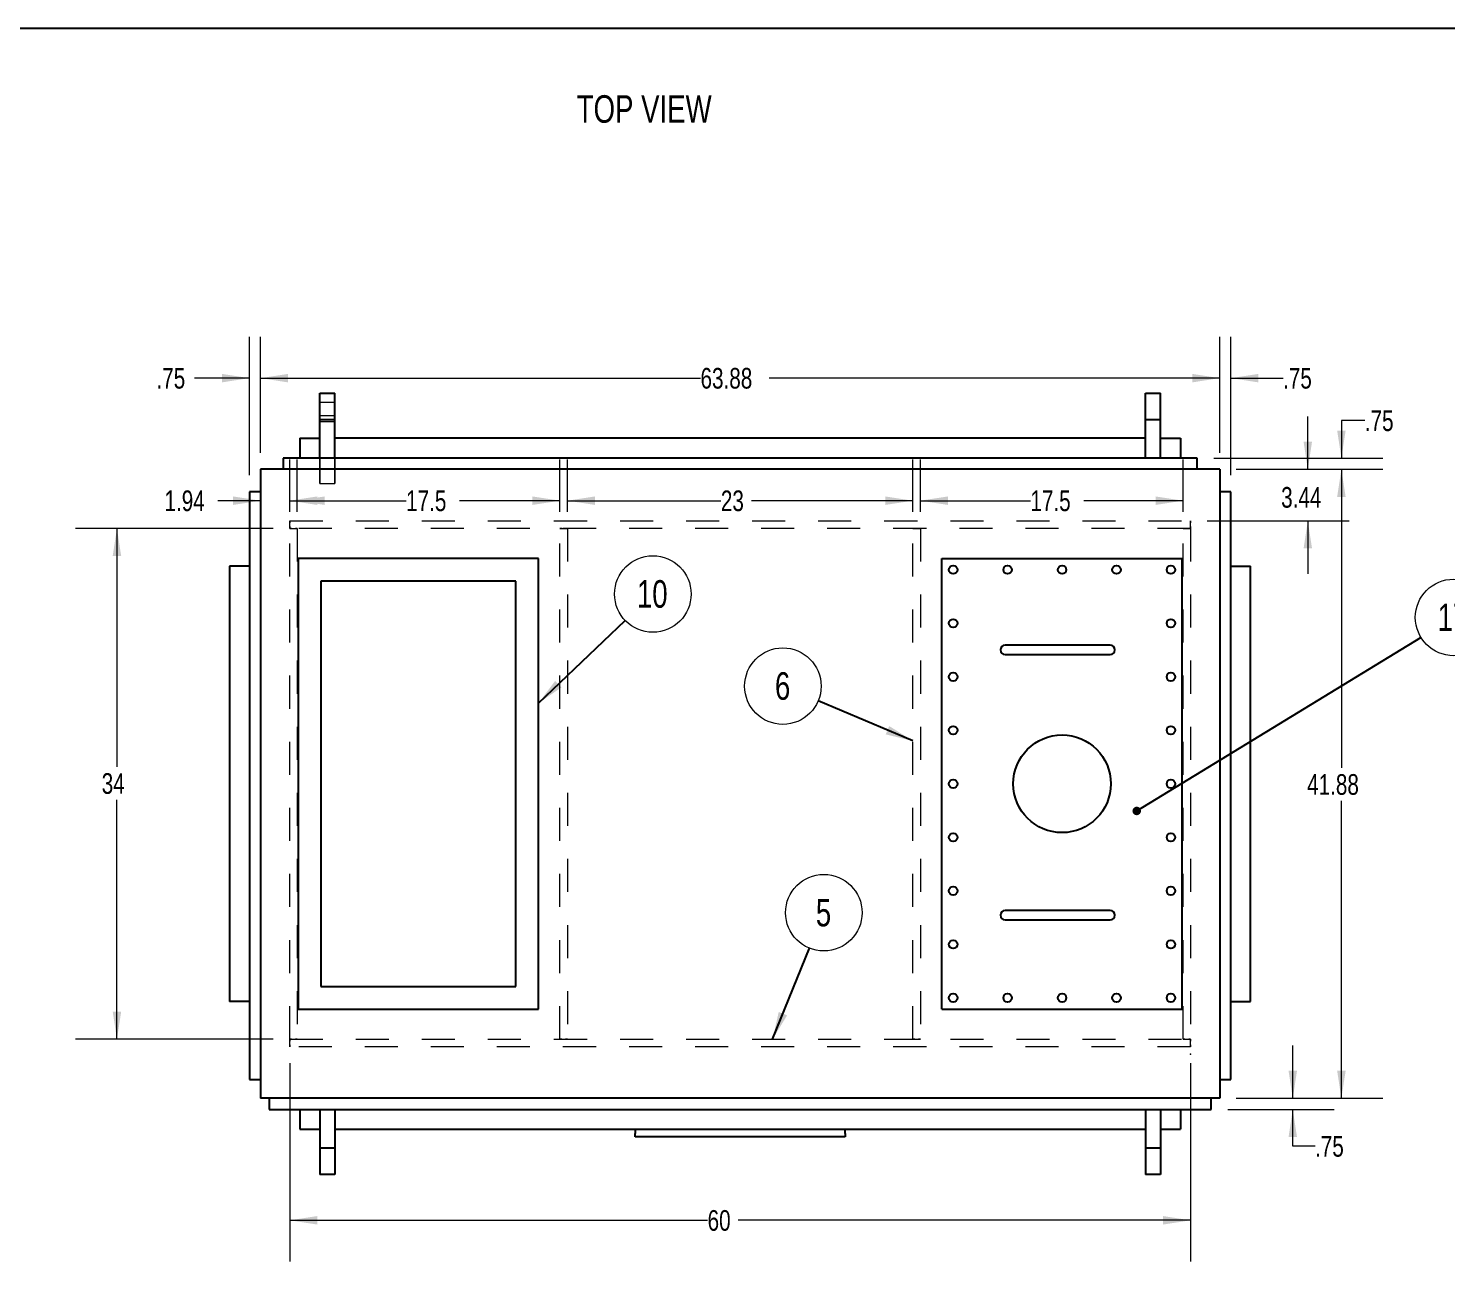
# Model space of a CAD drawing. Header units: inches. Extents: x 0.1 to 16.9, y 0.1 to 10.9.
# Drawn here: x 4.4 to 8.693, y 7.162 to 10.894 of the extents above; entities that cross this region are included whole.
import ezdxf

# ---------------------------------------------------------------- set-up
doc = ezdxf.new("R2010")
doc.units = ezdxf.units.IN
doc.header["$MEASUREMENT"] = 0
doc.header["$PDSIZE"] = -1
doc.linetypes.add('HIDDEN', pattern=[0.075, 0.05, -0.025])
doc.styles.add('SLDTEXTSTYLE0', font='TXT', dxfattribs={"width": 0.75})
doc.dimstyles.new('SLDDIMSTYLE0', dxfattribs={"dimtxt": 0.18, "dimasz": 0.025641, "dimexe": 0, "dimexo": 0.0625, "dimgap": 0, "dimtad": 0, "dimtih": 1, "dimtoh": 1, "dimdec": 0, "dimrnd": 1e-09, "dimzin": 0, "dimdsep": 46, "dimtxsty": 'Standard', "dimblk1": 'DOT', "dimblk2": 'DOT', "dimsah": 1, "dimcen": 0.09, "dimadec": 0, "dimazin": 0, "dimtfac": 0.025641, "dimtdec": 0, "dimtofl": 0, "dimtmove": 0, "dimatfit": 3, "dimldrblk": 'DOT', "dimfxl": 0, "dimfrac": 2, "dimtolj": 1, "dimtzin": 0, "dimarcsym": 0})
doc.dimstyles.new('SLDDIMSTYLE1', dxfattribs={"dimtxt": 0.18, "dimasz": 0.083333, "dimexe": 0, "dimexo": 0.0625, "dimgap": 0, "dimtad": 0, "dimtih": 1, "dimtoh": 1, "dimdec": 0, "dimrnd": 1e-09, "dimzin": 0, "dimdsep": 46, "dimtxsty": 'Standard', "dimsah": 1, "dimcen": 0.09, "dimadec": 0, "dimazin": 0, "dimtfac": 0.083333, "dimtdec": 0, "dimtofl": 0, "dimtmove": 0, "dimatfit": 3, "dimfxl": 0, "dimfrac": 2, "dimtolj": 1, "dimtzin": 0, "dimarcsym": 0})
doc.dimstyles.new('SLDDIMSTYLE2', dxfattribs={"dimtxt": 0.0625, "dimasz": 0.083333, "dimexe": 0, "dimexo": 0.0625, "dimgap": 0.015625, "dimtad": 0, "dimtih": 1, "dimtoh": 1, "dimlfac": 22, "dimrnd": 1e-09, "dimzin": 12, "dimdsep": 46, "dimtxsty": 'SLDTEXTSTYLE0', "dimsah": 1, "dimcen": 0.09, "dimadec": 0, "dimazin": 3, "dimtfac": 1, "dimtmove": 0, "dimatfit": 0, "dimfxl": 0, "dimfrac": 2, "dimtolj": 1, "dimtzin": 12, "dimarcsym": 0})
doc.dimstyles.new('SLDDIMSTYLE3', dxfattribs={"dimtxt": 0.0625, "dimasz": 0.083333, "dimexe": 0, "dimexo": 0.0625, "dimgap": 0.015625, "dimtad": 0, "dimtih": 1, "dimtoh": 1, "dimlfac": 22, "dimrnd": 1e-09, "dimzin": 12, "dimdsep": 46, "dimtxsty": 'SLDTEXTSTYLE0', "dimsah": 1, "dimcen": 0.09, "dimadec": 0, "dimazin": 3, "dimtfac": 1, "dimtofl": 0, "dimtmove": 0, "dimatfit": 3, "dimfxl": 0, "dimfrac": 2, "dimtolj": 1, "dimtzin": 12, "dimarcsym": 0})

# ---------------------------------------------------------------- blocks, each defined once
blk = doc.blocks.new('_D_89')
at = {"color": 7, "linetype": 'Continuous', "lineweight": 0}
for p, q in [((5.0689, 9.5412), (5.0689, 9.9603)), ((5.103, 9.6094), (5.103, 9.9603)), ((5.0689, 9.8353), (4.903, 9.8353)), ((5.103, 9.8353), (5.2633, 9.8353))]:
    blk.add_line(p, q, dxfattribs=at)
at = {"color": 7, "linetype": 'Continuous', "lineweight": 18}
for points in [[(5.0689, 9.8353), (4.9856, 9.8481), (4.9856, 9.8224)], [(5.103, 9.8353), (5.1863, 9.8224), (5.1863, 9.8481)]]:
    blk.add_solid(points, dxfattribs=at)
at = {"color": 7, "linetype": 'Continuous', "lineweight": 18, "insert": (4.7876, 9.8662), "char_height": 0.0625, "attachment_point": 1, "style": 'SLDTEXTSTYLE0'}
blk.add_mtext('.75', dxfattribs=at)
blk = doc.blocks.new('_D_90')
at = {"color": 7, "linetype": 'Continuous', "lineweight": 0}
for p, q in [((5.103, 9.6094), (5.103, 9.9603)), ((8.0064, 9.6094), (8.0064, 9.9603)), ((5.103, 9.8353), (6.4346, 9.8353)), ((8.0064, 9.8353), (6.6423, 9.8353))]:
    blk.add_line(p, q, dxfattribs=at)
at = {"color": 7, "linetype": 'Continuous', "lineweight": 18}
for points in [[(5.103, 9.8353), (5.1863, 9.8224), (5.1863, 9.8481)], [(8.0064, 9.8353), (7.9231, 9.8481), (7.9231, 9.8224)]]:
    blk.add_solid(points, dxfattribs=at)
at = {"color": 7, "linetype": 'Continuous', "lineweight": 18, "insert": (6.4346, 9.8662), "char_height": 0.0625, "attachment_point": 1, "style": 'SLDTEXTSTYLE0'}
blk.add_mtext('63.88', dxfattribs=at)
blk = doc.blocks.new('_D_91')
at = {"color": 7, "linetype": 'Continuous', "lineweight": 0}
for p, q in [((8.0064, 9.6094), (8.0064, 9.9603)), ((8.0405, 9.5412), (8.0405, 9.9603)), ((8.0064, 9.8353), (7.8462, 9.8353)), ((8.0405, 9.8353), (8.1982, 9.8353))]:
    blk.add_line(p, q, dxfattribs=at)
at = {"color": 7, "linetype": 'Continuous', "lineweight": 18}
for points in [[(8.0064, 9.8353), (7.9231, 9.8481), (7.9231, 9.8224)], [(8.0405, 9.8353), (8.1238, 9.8224), (8.1238, 9.8481)]]:
    blk.add_solid(points, dxfattribs=at)
at = {"color": 7, "linetype": 'Continuous', "lineweight": 18, "insert": (8.1982, 9.8662), "char_height": 0.0625, "attachment_point": 1, "style": 'SLDTEXTSTYLE0'}
blk.add_mtext('.75', dxfattribs=at)
blk = doc.blocks.new('_D_92')
at = {"color": 7, "linetype": 'Continuous', "lineweight": 0}
for p, q in [((8.4457, 9.7068), (8.3748, 9.7068)), ((8.3748, 9.7068), (8.3748, 9.5935)), ((7.9882, 9.5935), (8.4998, 9.5935)), ((8.0564, 9.5594), (8.4998, 9.5594)), ((8.3748, 9.5594), (8.3748, 9.3992))]:
    blk.add_line(p, q, dxfattribs=at)
at = {"color": 7, "linetype": 'Continuous', "lineweight": 18}
for points in [[(8.3748, 9.5935), (8.3877, 9.6768), (8.362, 9.6768)], [(8.3748, 9.5594), (8.362, 9.4761), (8.3877, 9.4761)]]:
    blk.add_solid(points, dxfattribs=at)
at = {"color": 7, "linetype": 'Continuous', "lineweight": 18, "insert": (8.4457, 9.7377), "char_height": 0.0625, "attachment_point": 1, "style": 'SLDTEXTSTYLE0'}
blk.add_mtext('.75', dxfattribs=at)
blk = doc.blocks.new('_D_93')
at = {"color": 7, "linetype": 'Continuous', "lineweight": 0}
for p, q in [((8.0564, 9.5594), (8.4998, 9.5594)), ((8.3748, 9.5594), (8.3748, 8.6558)), ((8.3748, 7.656), (8.3748, 8.5565)), ((8.0564, 7.656), (8.4998, 7.656))]:
    blk.add_line(p, q, dxfattribs=at)
at = {"color": 7, "linetype": 'Continuous', "lineweight": 18}
for points in [[(8.3748, 9.5594), (8.362, 9.4761), (8.3877, 9.4761)], [(8.3748, 7.656), (8.3877, 7.7393), (8.362, 7.7393)]]:
    blk.add_solid(points, dxfattribs=at)
at = {"color": 7, "linetype": 'Continuous', "lineweight": 18, "insert": (8.271, 8.637), "char_height": 0.0625, "attachment_point": 1, "style": 'SLDTEXTSTYLE0'}
blk.add_mtext('41.88', dxfattribs=at)
blk = doc.blocks.new('_D_94')
at = {"color": 7, "linetype": 'Continuous', "lineweight": 0}
for p, q in [((8.2277, 7.656), (8.2277, 7.8163)), ((8.0564, 7.656), (8.3527, 7.656)), ((8.0309, 7.6219), (8.3527, 7.6219)), ((8.2277, 7.5108), (8.2277, 7.6219)), ((8.295, 7.5108), (8.2277, 7.5108))]:
    blk.add_line(p, q, dxfattribs=at)
at = {"color": 7, "linetype": 'Continuous', "lineweight": 18}
for points in [[(8.2277, 7.656), (8.2405, 7.7393), (8.2149, 7.7393)], [(8.2277, 7.6219), (8.2149, 7.5386), (8.2405, 7.5386)]]:
    blk.add_solid(points, dxfattribs=at)
at = {"color": 7, "linetype": 'Continuous', "lineweight": 18, "insert": (8.295, 7.5418), "char_height": 0.0625, "attachment_point": 1, "style": 'SLDTEXTSTYLE0'}
blk.add_mtext('.75', dxfattribs=at)
blk = doc.blocks.new('_D_95')
at = {"color": 7, "linetype": 'Continuous', "lineweight": 0}
for p, q in [((5.2138, 9.4304), (5.2138, 9.5895)), ((6.0093, 9.4304), (6.0093, 9.5895)), ((5.2138, 9.4645), (5.5433, 9.4645)), ((6.0093, 9.4645), (5.7048, 9.4645))]:
    blk.add_line(p, q, dxfattribs=at)
at = {"color": 7, "linetype": 'Continuous', "lineweight": 18}
for points in [[(5.2138, 9.4645), (5.2971, 9.4516), (5.2971, 9.4773)], [(6.0093, 9.4645), (5.9259, 9.4773), (5.9259, 9.4516)]]:
    blk.add_solid(points, dxfattribs=at)
at = {"color": 7, "linetype": 'Continuous', "lineweight": 18, "insert": (5.5433, 9.4954), "char_height": 0.0625, "attachment_point": 1, "style": 'SLDTEXTSTYLE0'}
blk.add_mtext('17.5', dxfattribs=at)
blk = doc.blocks.new('_D_96')
at = {"color": 7, "linetype": 'Continuous', "lineweight": 0}
for p, q in [((7.1002, 9.4304), (7.1002, 9.5895)), ((7.8956, 9.4304), (7.8956, 9.5895)), ((7.1002, 9.4645), (7.4333, 9.4645)), ((7.8956, 9.4645), (7.5949, 9.4645))]:
    blk.add_line(p, q, dxfattribs=at)
at = {"color": 7, "linetype": 'Continuous', "lineweight": 18}
for points in [[(7.1002, 9.4645), (7.1835, 9.4516), (7.1835, 9.4773)], [(7.8956, 9.4645), (7.8123, 9.4773), (7.8123, 9.4516)]]:
    blk.add_solid(points, dxfattribs=at)
at = {"color": 7, "linetype": 'Continuous', "lineweight": 18, "insert": (7.4333, 9.4954), "char_height": 0.0625, "attachment_point": 1, "style": 'SLDTEXTSTYLE0'}
blk.add_mtext('17.5', dxfattribs=at)
blk = doc.blocks.new('_D_97')
at = {"color": 7, "linetype": 'Continuous', "lineweight": 0}
for p, q in [((5.1411, 9.3804), (4.543, 9.3804)), ((4.668, 9.3804), (4.668, 8.6586)), ((4.668, 7.835), (4.668, 8.5593)), ((5.1411, 7.835), (4.543, 7.835))]:
    blk.add_line(p, q, dxfattribs=at)
at = {"color": 7, "linetype": 'Continuous', "lineweight": 18}
for points in [[(4.668, 9.3804), (4.6552, 9.2971), (4.6809, 9.2971)], [(4.668, 7.835), (4.6809, 7.9183), (4.6552, 7.9183)]]:
    blk.add_solid(points, dxfattribs=at)
at = {"color": 7, "linetype": 'Continuous', "lineweight": 18, "insert": (4.6219, 8.6399), "char_height": 0.0625, "attachment_point": 1, "style": 'SLDTEXTSTYLE0'}
blk.add_mtext('34', dxfattribs=at)
blk = doc.blocks.new('_D_98')
at = {"color": 7, "linetype": 'Continuous', "lineweight": 0}
for p, q in [((5.1911, 9.4304), (5.1911, 9.5895)), ((5.103, 9.4645), (4.9735, 9.4645)), ((5.1911, 9.4645), (5.3513, 9.4645))]:
    blk.add_line(p, q, dxfattribs=at)
at = {"color": 7, "linetype": 'Continuous', "lineweight": 18}
for points in [[(5.103, 9.4645), (5.0197, 9.4773), (5.0197, 9.4516)], [(5.1911, 9.4645), (5.2744, 9.4516), (5.2744, 9.4773)]]:
    blk.add_solid(points, dxfattribs=at)
at = {"color": 7, "linetype": 'Continuous', "lineweight": 18, "insert": (4.8119, 9.4954), "char_height": 0.0625, "attachment_point": 1, "style": 'SLDTEXTSTYLE0'}
blk.add_mtext('1.94', dxfattribs=at)
blk = doc.blocks.new('_D_99')
at = {"color": 7, "linetype": 'Continuous', "lineweight": 0}
for p, q in [((8.2732, 9.5594), (8.2732, 9.7197)), ((8.0564, 9.5594), (8.3982, 9.5594)), ((7.9684, 9.4032), (8.3982, 9.4032)), ((8.2732, 9.4032), (8.2732, 9.2429))]:
    blk.add_line(p, q, dxfattribs=at)
at = {"color": 7, "linetype": 'Continuous', "lineweight": 18}
for points in [[(8.2732, 9.5594), (8.286, 9.6428), (8.2604, 9.6428)], [(8.2732, 9.4032), (8.2604, 9.3198), (8.286, 9.3198)]]:
    blk.add_solid(points, dxfattribs=at)
at = {"color": 7, "linetype": 'Continuous', "lineweight": 18, "insert": (8.1924, 9.5058), "char_height": 0.0625, "attachment_point": 1, "style": 'SLDTEXTSTYLE0'}
blk.add_mtext('3.44', dxfattribs=at)
blk = doc.blocks.new('_D_100')
at = {"color": 7, "linetype": 'Continuous', "lineweight": 0}
for p, q in [((5.1911, 7.7623), (5.1911, 7.1618)), ((7.9184, 7.7623), (7.9184, 7.1618)), ((5.1911, 7.2868), (6.4561, 7.2868)), ((7.9184, 7.2868), (6.5485, 7.2868))]:
    blk.add_line(p, q, dxfattribs=at)
at = {"color": 7, "linetype": 'Continuous', "lineweight": 18}
for points in [[(5.1911, 7.2868), (5.2744, 7.274), (5.2744, 7.2997)], [(7.9184, 7.2868), (7.835, 7.2997), (7.835, 7.274)]]:
    blk.add_solid(points, dxfattribs=at)
at = {"color": 7, "linetype": 'Continuous', "lineweight": 18, "insert": (6.4561, 7.3177), "char_height": 0.0625, "attachment_point": 1, "style": 'SLDTEXTSTYLE0'}
blk.add_mtext('60', dxfattribs=at)
blk = doc.blocks.new('_D_101')
at = {"color": 7, "linetype": 'Continuous', "lineweight": 0}
for p, q in [((6.032, 9.4304), (6.032, 9.5895)), ((7.0774, 9.4304), (7.0774, 9.5895)), ((6.032, 9.4645), (6.4963, 9.4645)), ((7.0774, 9.4645), (6.5886, 9.4645))]:
    blk.add_line(p, q, dxfattribs=at)
at = {"color": 7, "linetype": 'Continuous', "lineweight": 18}
for points in [[(6.032, 9.4645), (6.1153, 9.4516), (6.1153, 9.4773)], [(7.0774, 9.4645), (6.9941, 9.4773), (6.9941, 9.4516)]]:
    blk.add_solid(points, dxfattribs=at)
at = {"color": 7, "linetype": 'Continuous', "lineweight": 18, "insert": (6.4963, 9.4954), "char_height": 0.0625, "attachment_point": 1, "style": 'SLDTEXTSTYLE0'}
blk.add_mtext('23', dxfattribs=at)
blk = doc.blocks.new('SW_NOTE_0_18')
at = {"color": 0, "linetype": 'Continuous', "lineweight": 0}
blk.add_circle((0.0435, 0.1073), 0.1158, dxfattribs=at)
at = {"color": 0, "linetype": 'Continuous', "lineweight": 0, "insert": (0.0426, 0.1492), "char_height": 0.0833, "attachment_point": 2, "style": 'SLDTEXTSTYLE0'}
blk.add_mtext('5', dxfattribs=at)
blk = doc.blocks.new('SW_NOTE_0_19')
at = {"color": 0, "linetype": 'Continuous', "lineweight": 0}
blk.add_circle((-0.1067, 0.045), 0.1158, dxfattribs=at)
at = {"color": 0, "linetype": 'Continuous', "lineweight": 0, "insert": (-0.1075, 0.0869), "char_height": 0.0833, "attachment_point": 2, "style": 'SLDTEXTSTYLE0'}
blk.add_mtext('6', dxfattribs=at)
blk = doc.blocks.new('SW_NOTE_0_20')
at = {"color": 0, "linetype": 'Continuous', "lineweight": 0}
blk.add_circle((0.0838, 0.0799), 0.1158, dxfattribs=at)
at = {"color": 0, "linetype": 'Continuous', "lineweight": 0, "insert": (0.0821, 0.1218), "char_height": 0.08333, "attachment_point": 2, "style": 'SLDTEXTSTYLE0'}
blk.add_mtext('10', dxfattribs=at)
blk = doc.blocks.new('SW_NOTE_0_21')
at = {"color": 0, "linetype": 'Continuous', "lineweight": 0}
blk.add_circle((0.0988, 0.0603), 0.1158, dxfattribs=at)
at = {"color": 0, "linetype": 'Continuous', "lineweight": 0, "insert": (0.0972, 0.1022), "char_height": 0.08333, "attachment_point": 2, "style": 'SLDTEXTSTYLE0'}
blk.add_mtext('17', dxfattribs=at)
blk = doc.blocks.new('_Dot')
at = {"color": 0, "linetype": 'ByBlock', "lineweight": -2}
blk.add_line((-0.5, 0), (-1, 0), dxfattribs=at)
at = {"color": 0, "linetype": 'ByBlock', "const_width": 0.5}
blk.add_lwpolyline([(-0.25, 0, 1), (0.25, 0, 1)], format="xyb", close=True, dxfattribs=at)

msp = doc.modelspace()

# ---------------------------------------------------------------- linework, layer by layer
at = {"color": 7, "linetype": 'Continuous', "lineweight": 25}
for p, q in [((16.8937008, 10.8937008), (0.1062992, 10.8937008)), ((5.2819937, 9.7895374), (5.3274483, 9.7895374)), ((5.2819937, 9.7724919), (5.2819937, 9.7895374)), ((5.3274483, 9.7724919), (5.3274483, 9.7895374)), ((7.7819937, 9.7895374), (7.8274483, 9.7895374)), ((7.7819937, 9.7724919), (7.7819937, 9.7895374)), ((7.8274483, 9.7724919), (7.8274483, 9.7895374)), ((5.2819937, 9.7213556), (5.2819937, 9.7724919)), ((5.3274483, 9.7213556), (5.3274483, 9.7724919)), ((7.7819937, 9.7213556), (7.7819937, 9.7724919)), ((7.8274483, 9.7213556), (7.8274483, 9.7724919)), ((5.2819937, 9.7099919), (5.2819937, 9.7213556)), ((5.2819937, 9.7099919), (5.3274483, 9.7099919)), ((5.2819937, 9.5935147), (5.2819937, 9.7099919)), ((5.3274483, 9.7099919), (5.3274483, 9.7213556)), ((5.3274483, 9.5935147), (5.3274483, 9.7099919)), ((7.7819937, 9.7099919), (7.7819937, 9.7213556)), ((7.7819937, 9.7099919), (7.8274483, 9.7099919)), ((7.7819937, 9.5935147), (7.7819937, 9.7099919)), ((7.8274483, 9.7099919), (7.8274483, 9.7213556)), ((7.8274483, 9.5935147), (7.8274483, 9.7099919)), ((5.221471, 9.6531738), (5.221471, 9.5935147)), ((5.221471, 9.6531738), (5.2819937, 9.6531738)), ((7.7819937, 9.6531738), (5.3274483, 9.6531738)), ((7.8274483, 9.6531738), (7.887971, 9.6531738)), ((7.887971, 9.6531738), (7.887971, 9.5935147)), ((7.9382437, 9.5935147), (5.1711983, 9.5935147)), ((5.1711983, 9.5935147), (5.1711983, 9.5594238)), ((7.9382437, 9.5594238), (7.9382437, 9.5935147)), ((8.0064255, 9.5594238), (5.1030164, 9.5594238)), ((5.1030164, 9.5594238), (5.1030164, 7.6560147)), ((8.0064255, 9.5594238), (8.0064255, 7.6560147)), ((5.0689255, 9.4912419), (5.0689255, 7.7128328)), ((5.1030164, 9.4912419), (5.0689255, 9.4912419)), ((8.0405164, 9.4912419), (8.0064255, 9.4912419)), ((8.0405164, 7.7128328), (8.0405164, 9.4912419)), ((5.2166528, 9.2895374), (5.2166528, 7.925901)), ((5.9439255, 9.2895374), (5.2166528, 9.2895374)), ((5.9439255, 7.925901), (5.9439255, 9.2895374)), ((7.1655164, 7.925901), (7.1655164, 9.2895374)), ((7.1655164, 9.2895374), (7.8927892, 9.2895374)), ((7.8927892, 7.925901), (7.8927892, 9.2895374)), ((5.0092664, 9.2668101), (5.0092664, 7.9486283)), ((5.0149483, 9.2668101), (5.0092664, 9.2668101)), ((5.0689255, 9.2668101), (5.0149483, 9.2668101)), ((8.0405164, 9.2668101), (8.0944937, 9.2668101)), ((8.0944937, 9.2668101), (8.1001755, 9.2668101)), ((8.1001755, 7.9486283), (8.1001755, 9.2668101)), ((5.8757437, 9.2213556), (5.2848346, 9.2213556)), ((5.2848346, 9.2213556), (5.2848346, 7.9940828)), ((5.8757437, 7.9940828), (5.8757437, 9.2213556)), ((7.3851124, 9.0272457), (7.3567033, 9.0272457)), ((7.646476, 9.0272457), (7.3851124, 9.0272457)), ((7.6748851, 9.0272457), (7.646476, 9.0272457)), ((7.3567033, 8.9988366), (7.3851124, 8.9988366)), ((7.3851124, 8.9988366), (7.646476, 8.9988366)), ((7.646476, 8.9988366), (7.6748851, 8.9988366)), ((7.3851124, 8.2242647), (7.3567033, 8.2242647)), ((7.646476, 8.2242647), (7.3851124, 8.2242647)), ((7.6748851, 8.2242647), (7.646476, 8.2242647)), ((7.3567033, 8.1958557), (7.3851124, 8.1958557)), ((7.3851124, 8.1958557), (7.646476, 8.1958557)), ((7.646476, 8.1958557), (7.6748851, 8.1958557)), ((5.2848346, 7.9940828), (5.8757437, 7.9940828)), ((5.0149483, 7.9486283), (5.0092664, 7.9486283)), ((5.0689255, 7.9486283), (5.0149483, 7.9486283)), ((8.0405164, 7.9486283), (8.0944937, 7.9486283)), ((8.0944937, 7.9486283), (8.1001755, 7.9486283)), ((5.2166528, 7.925901), (5.9439255, 7.925901)), ((7.1655164, 7.925901), (7.8927892, 7.925901)), ((5.0689255, 7.7128328), (5.1030164, 7.7128328)), ((8.0064255, 7.7128328), (8.0405164, 7.7128328)), ((8.0064255, 7.6560147), (5.1030164, 7.6560147)), ((5.1285846, 7.6560147), (5.1285846, 7.6219238)), ((7.9808573, 7.6219238), (7.9808573, 7.6560147)), ((5.1285846, 7.6219238), (7.9808573, 7.6219238)), ((5.221471, 7.6219238), (5.221471, 7.5622647)), ((5.2819937, 7.6219238), (5.2819937, 7.5054465)), ((5.3274483, 7.6219238), (5.3274483, 7.5054465)), ((7.7819937, 7.6219238), (7.7819937, 7.5054465)), ((7.8274483, 7.6219238), (7.8274483, 7.5054465)), ((7.887971, 7.6219238), (7.887971, 7.5622647)), ((5.221471, 7.5622647), (5.2819937, 7.5622647)), ((5.3274483, 7.5622647), (7.7819937, 7.5622647)), ((6.2365392, 7.5622647), (6.2365392, 7.5499738)), ((6.8729028, 7.5499738), (6.8729028, 7.5622647)), ((7.8274483, 7.5622647), (7.887971, 7.5622647)), ((6.2365392, 7.5395374), (6.2365392, 7.5499738)), ((6.8729028, 7.5395374), (6.2365392, 7.5395374)), ((6.8729028, 7.5499738), (6.8729028, 7.5395374)), ((5.3274483, 7.5054465), (5.2819937, 7.5054465)), ((5.2819937, 7.5054465), (5.2819937, 7.4940828)), ((5.2819937, 7.4940828), (5.2819937, 7.4429465)), ((5.3274483, 7.5054465), (5.3274483, 7.4940828)), ((5.3274483, 7.4940828), (5.3274483, 7.4429465)), ((7.8274483, 7.5054465), (7.7819937, 7.5054465)), ((7.7819937, 7.5054465), (7.7819937, 7.4940828)), ((7.7819937, 7.4940828), (7.7819937, 7.4429465)), ((7.8274483, 7.5054465), (7.8274483, 7.4940828)), ((7.8274483, 7.4940828), (7.8274483, 7.4429465)), ((5.2819937, 7.4429465), (5.2819937, 7.425901)), ((5.3274483, 7.4429465), (5.3274483, 7.425901)), ((7.7819937, 7.4429465), (7.7819937, 7.425901)), ((7.8274483, 7.4429465), (7.8274483, 7.425901)), ((5.3274483, 7.425901), (5.2819937, 7.425901)), ((7.8274483, 7.425901), (7.7819937, 7.425901))]:
    msp.add_line(p, q, dxfattribs=at)
at = {"color": 7, "linetype": 'HIDDEN', "lineweight": 18}
for p, q in [((5.3274483, 9.7895374), (5.2819937, 9.7895374)), ((5.2819937, 9.7895374), (5.2819937, 9.7724919)), ((5.3274483, 9.7724919), (5.3274483, 9.7895374)), ((5.2819937, 9.7226355), (5.2819937, 9.7724919)), ((5.2819937, 9.7043101), (5.2819937, 9.7611283)), ((5.3274483, 9.7611283), (5.2819937, 9.7611283)), ((5.3274483, 9.7226355), (5.3274483, 9.7724919)), ((5.3274483, 9.7043101), (5.3274483, 9.7611283)), ((5.2819937, 9.7226355), (5.2819937, 9.7066329)), ((5.3274483, 9.7213556), (5.2819937, 9.7213556)), ((5.2819937, 9.7099919), (5.2819937, 9.7213048)), ((5.2819937, 9.7190828), (5.2819937, 9.7122647)), ((5.2819937, 9.7122647), (5.2819937, 9.7099919)), ((5.2819937, 9.7066329), (5.2819937, 9.6745106)), ((5.2819937, 9.7043101), (5.3274483, 9.7043101)), ((5.3274483, 9.7066329), (5.3274483, 9.7226355)), ((5.3274483, 9.7099919), (5.3274483, 9.7213048)), ((5.3274483, 9.7190828), (5.3274483, 9.7122647)), ((5.3274483, 9.7122647), (5.3274483, 9.7099919)), ((5.3274483, 9.7066329), (5.3274483, 9.6745106)), ((5.2819937, 9.6745106), (5.2819937, 9.6318369)), ((5.3274483, 9.6745106), (5.3274483, 9.6318369)), ((5.2819937, 9.6318369), (5.2819937, 9.5663642)), ((5.3274483, 9.6318369), (5.3274483, 9.5663642)), ((5.2819937, 9.5168101), (5.2819937, 9.5935147)), ((5.3274483, 9.5168101), (5.3274483, 9.5935147)), ((5.2819937, 9.5663642), (5.2819937, 9.5503616)), ((5.2819937, 9.5503616), (5.2819937, 9.5168101)), ((5.3274483, 9.5663642), (5.3274483, 9.5503616)), ((5.3274483, 9.5503616), (5.3274483, 9.5168101)), ((5.2819937, 9.5168101), (5.3274483, 9.5168101)), ((5.1910846, 9.3974919), (5.1910846, 9.4031738)), ((5.1910846, 9.4031738), (7.9183573, 9.4031738)), ((5.1910846, 9.4031738), (5.1910846, 9.3974919)), ((7.9183573, 9.4031738), (7.9183573, 9.3974919)), ((7.9183573, 9.3974919), (7.9183573, 9.4031738)), ((5.1910846, 9.3861283), (5.1910846, 9.3974919)), ((5.1910846, 9.3804465), (5.1910846, 9.3861283)), ((5.1910846, 9.3861283), (5.1910846, 9.3804465)), ((5.1910846, 7.8349919), (5.1910846, 9.3804465)), ((5.1910846, 9.3804465), (5.1967664, 9.3804465)), ((5.1967664, 9.3804465), (5.1910846, 9.3804465)), ((7.9183573, 9.3804465), (5.1910846, 9.3804465)), ((5.1967664, 9.3804465), (5.2081301, 9.3804465)), ((5.2081301, 9.3804465), (5.2138119, 9.3804465)), ((5.2138119, 9.3804465), (5.2081301, 9.3804465)), ((5.2138119, 9.3804465), (5.2138119, 7.8349919)), ((6.0092664, 7.8349919), (6.0092664, 9.3804465)), ((6.0092664, 9.3804465), (6.0149483, 9.3804465)), ((6.0149483, 9.3804465), (6.0092664, 9.3804465)), ((6.0149483, 9.3804465), (6.0263119, 9.3804465)), ((6.0263119, 9.3804465), (6.0319937, 9.3804465)), ((6.0319937, 9.3804465), (6.0263119, 9.3804465)), ((6.0319937, 9.3804465), (6.0319937, 7.8349919)), ((7.0774483, 7.8349919), (7.0774483, 9.3804465)), ((7.0774483, 9.3804465), (7.0831301, 9.3804465)), ((7.0831301, 9.3804465), (7.0774483, 9.3804465)), ((7.0831301, 9.3804465), (7.0944937, 9.3804465)), ((7.0944937, 9.3804465), (7.1001755, 9.3804465)), ((7.1001755, 9.3804465), (7.0944937, 9.3804465)), ((7.1001755, 9.3804465), (7.1001755, 7.8349919)), ((7.8956301, 7.8349919), (7.8956301, 9.3804465)), ((7.8956301, 9.3804465), (7.9013119, 9.3804465)), ((7.9013119, 9.3804465), (7.8956301, 9.3804465)), ((7.9013119, 9.3804465), (7.9126755, 9.3804465)), ((7.9126755, 9.3804465), (7.9183573, 9.3804465)), ((7.9183573, 9.3804465), (7.9126755, 9.3804465)), ((7.9183573, 9.3861283), (7.9183573, 9.3974919)), ((7.9183573, 9.3861283), (7.9183573, 9.3804465)), ((7.9183573, 9.3804465), (7.9183573, 9.3861283)), ((7.9183573, 9.3804465), (7.9183573, 7.8349919)), ((7.1655164, 7.925901), (7.1655164, 9.2895374)), ((7.1655164, 9.2895374), (7.8927892, 9.2895374)), ((7.8927892, 7.925901), (7.8927892, 9.2895374)), ((7.1655164, 7.925901), (7.8927892, 7.925901)), ((5.1967664, 7.8349919), (5.1910846, 7.8349919)), ((5.1910846, 7.8349919), (5.1967664, 7.8349919)), ((5.1910846, 7.8293101), (5.1910846, 7.8349919)), ((5.1910846, 7.8349919), (7.9183573, 7.8349919)), ((5.1910846, 7.8349919), (5.1910846, 7.8293101)), ((5.1910846, 7.8179465), (5.1910846, 7.8293101)), ((5.1910846, 7.8122647), (5.1910846, 7.8179465)), ((5.1910846, 7.8179465), (5.1910846, 7.8122647)), ((5.1967664, 7.8349919), (5.2081301, 7.8349919)), ((5.2138119, 7.8349919), (5.2081301, 7.8349919)), ((5.2081301, 7.8349919), (5.2138119, 7.8349919)), ((6.0149483, 7.8349919), (6.0092664, 7.8349919)), ((6.0092664, 7.8349919), (6.0149483, 7.8349919)), ((6.0149483, 7.8349919), (6.0263119, 7.8349919)), ((6.0319937, 7.8349919), (6.0263119, 7.8349919)), ((6.0263119, 7.8349919), (6.0319937, 7.8349919)), ((7.0831301, 7.8349919), (7.0774483, 7.8349919)), ((7.0774483, 7.8349919), (7.0831301, 7.8349919)), ((7.0831301, 7.8349919), (7.0944937, 7.8349919)), ((7.1001755, 7.8349919), (7.0944937, 7.8349919)), ((7.0944937, 7.8349919), (7.1001755, 7.8349919)), ((7.9013119, 7.8349919), (7.8956301, 7.8349919)), ((7.8956301, 7.8349919), (7.9013119, 7.8349919)), ((7.9013119, 7.8349919), (7.9126755, 7.8349919)), ((7.9183573, 7.8349919), (7.9126755, 7.8349919)), ((7.9126755, 7.8349919), (7.9183573, 7.8349919)), ((7.9183573, 7.8349919), (7.9183573, 7.8293101)), ((7.9183573, 7.8293101), (7.9183573, 7.8349919)), ((7.9183573, 7.8179465), (7.9183573, 7.8293101)), ((7.9183573, 7.8179465), (7.9183573, 7.8122647)), ((7.9183573, 7.8122647), (7.9183573, 7.8179465)), ((7.9183573, 7.8122647), (5.1910846, 7.8122647))]:
    msp.add_line(p, q, dxfattribs=at)
at = {"color": 7, "linetype": 'Continuous', "lineweight": 25}
for centre, radius in [((7.1996073, 9.2554465), 0.0127841), ((7.3643801, 9.2554465), 0.0127841), ((7.5291528, 9.2554465), 0.0127841), ((7.6939255, 9.2554465), 0.0127841), ((7.8586983, 9.2554465), 0.0127841), ((7.1996073, 9.0935147), 0.0127841), ((7.8586983, 9.0935147), 0.0127841), ((7.1996073, 8.9315828), 0.0127841), ((7.8586983, 8.9315828), 0.0127841), ((7.1996073, 8.769651), 0.0127841), ((7.8586983, 8.769651), 0.0127841), ((7.5291528, 8.6077192), 0.1477273), ((7.1996073, 8.6077192), 0.0127841), ((7.8586983, 8.6077192), 0.0127841), ((7.1996073, 8.4457874), 0.0127841), ((7.8586983, 8.4457874), 0.0127841), ((7.1996073, 8.2838556), 0.0127841), ((7.8586983, 8.2838556), 0.0127841), ((7.1996073, 8.1219238), 0.0127841), ((7.8586983, 8.1219238), 0.0127841), ((7.1996073, 7.9599919), 0.0127841), ((7.3643801, 7.9599919), 0.0127841), ((7.5291528, 7.9599919), 0.0127841), ((7.6939255, 7.9599919), 0.0127841), ((7.8586983, 7.9599919), 0.0127841)]:
    msp.add_circle(centre, radius, dxfattribs=at)
at = {"color": 7, "linetype": 'HIDDEN', "lineweight": 18}
for centre, radius in [((7.1996073, 9.2554465), 0.0127841), ((7.3643801, 9.2554465), 0.0127841), ((7.5291528, 9.2554465), 0.0127841), ((7.6939255, 9.2554465), 0.0127841), ((7.8586983, 9.2554465), 0.0127841), ((7.1996073, 9.0935147), 0.0127841), ((7.8586983, 9.0935147), 0.0127841), ((7.1996073, 8.9315828), 0.0127841), ((7.8586983, 8.9315828), 0.0127841), ((7.1996073, 8.769651), 0.0127841), ((7.8586983, 8.769651), 0.0127841), ((7.5291528, 8.6077192), 0.1477273), ((7.1996073, 8.6077192), 0.0127841), ((7.8586983, 8.6077192), 0.0127841), ((7.1996073, 8.4457874), 0.0127841), ((7.8586983, 8.4457874), 0.0127841), ((7.1996073, 8.2838556), 0.0127841), ((7.8586983, 8.2838556), 0.0127841), ((7.1996073, 8.1219238), 0.0127841), ((7.8586983, 8.1219238), 0.0127841), ((7.1996073, 7.9599919), 0.0127841), ((7.3643801, 7.9599919), 0.0127841), ((7.5291528, 7.9599919), 0.0127841), ((7.6939255, 7.9599919), 0.0127841), ((7.8586983, 7.9599919), 0.0127841)]:
    msp.add_circle(centre, radius, dxfattribs=at)
at = {"color": 7, "linetype": 'Continuous', "lineweight": 25}
for centre, start, end in [((7.3567033, 9.0130412), 90, 270), ((7.6748851, 9.0130412), 270, 90), ((7.3567033, 8.2100602), 90, 270), ((7.6748851, 8.2100602), 270, 90)]:
    msp.add_arc(centre, 0.0142045, start, end, dxfattribs=at)
at = {"color": 7, "linetype": 'Continuous', "lineweight": 0}
for p in [(7.9183573, 9.3804465), (7.9183573, 7.7895374)]:
    msp.add_point(p, dxfattribs=at)

# ---------------------------------------------------------------- block references
for name, p in [('SW_NOTE_0_20', (6.2065456, 9.1021696)), ('SW_NOTE_0_21', (8.6156706, 9.0509408)), ('SW_NOTE_0_19', (6.7907695, 8.8583946)), ('SW_NOTE_0_18', (6.7644547, 8.110392))]:
    msp.add_blockref(name, p, dxfattribs=at)

# ---------------------------------------------------------------- texts
at = {"color": 7, "linetype": 'Continuous', "lineweight": 0, "insert": (6.0598461, 10.691471), "char_height": 0.08333333, "attachment_point": 1, "style": 'SLDTEXTSTYLE0'}
msp.add_mtext('TOP VIEW', dxfattribs=at)

# ---------------------------------------------------------------- dimensions: what is measured, and where the dimension line sits
at = {"color": 7, "linetype": 'Continuous', "lineweight": 18}
for base, p1, p2, angle, dimstyle, picture, middle in [((5.1030164, 9.8352503), (5.0689255, 9.4912419), (5.1030164, 9.5594238), 0, 'SLDDIMSTYLE2', '_D_89', (4.8453364, 9.8352503)), ((5.1030164, 9.8352503), (8.0064255, 9.5594238), (5.1030164, 9.5594238), 0, 'SLDDIMSTYLE3', '_D_90', (6.5384592, 9.8352503)), ((8.2731801, 9.5594238), (7.9183573, 9.4031738), (8.0064255, 9.5594238), 90, 'SLDDIMSTYLE2', '_D_99', (8.2731801, 9.4749008)), ((8.3748372, 9.5935147), (8.0064255, 9.5594238), (7.9382437, 9.5935147), 90, 'SLDDIMSTYLE2', '_D_92', (8.3748372, 9.7068346)), ((5.1030164, 9.4644678), (5.1910846, 9.3804465), (5.1030164, 9.5594238), 0, 'SLDDIMSTYLE2', '_D_98', (4.8927171, 9.4644678)), ((6.0092664, 9.4644678), (5.2138119, 9.3804465), (6.0092664, 9.3804465), 0, 'SLDDIMSTYLE3', '_D_95', (5.6240578, 9.4644678)), ((7.0774483, 9.4644678), (6.0319937, 9.3804465), (7.0774483, 9.3804465), 0, 'SLDDIMSTYLE3', '_D_101', (6.5424363, 9.4644678)), ((7.8956301, 9.4644678), (7.1001755, 9.3804465), (7.8956301, 9.3804465), 0, 'SLDDIMSTYLE3', '_D_96', (7.5140667, 9.4644678)), ((8.3748372, 7.6560147), (8.0064255, 9.5594238), (8.0064255, 7.6560147), 90, 'SLDDIMSTYLE3', '_D_93', (8.3748372, 8.6061156)), ((4.6680476, 7.8349919), (5.1910846, 9.3804465), (5.1910846, 7.8349919), 90, 'SLDDIMSTYLE3', '_D_97', (4.6680476, 8.60899)), ((8.2277256, 7.6219238), (8.0064255, 7.6560147), (7.9808573, 7.6219238), 90, 'SLDDIMSTYLE2', '_D_94', (8.2277256, 7.5108474)), ((5.1910846, 7.2868319), (7.9183573, 7.8122647), (5.1910846, 7.8122647), 0, 'SLDDIMSTYLE3', '_D_100', (6.5023298, 7.2868319))]:
    dim = msp.add_linear_dim(base=base, p1=p1, p2=p2, angle=angle, dimstyle=dimstyle, dxfattribs=at)
    dim.commit()
    dim.dimension.update_dxf_attribs({"geometry": picture, "text_midpoint": middle, "dimtype": 160})
dim = msp.add_linear_dim(base=(8.0405164, 9.8352503), p1=(8.0064255, 9.5594238), p2=(8.0405164, 9.4912419), dimstyle='SLDDIMSTYLE2', dxfattribs=at)
dim.commit()
dim.dimension.update_dxf_attribs({"geometry": '_D_91', "text_midpoint": (8.2559159, 9.8352503), "dimtype": 160})

# ---------------------------------------------------------------- leaders
at = {"color": 7, "linetype": 'Continuous', "lineweight": 0}
for points, dimstyle in [([(5.9439255, 8.8518427), (6.2065456, 9.1021696)], 'SLDDIMSTYLE1'), ([(7.7552385, 8.525546), (8.6156706, 9.0509408)], 'SLDDIMSTYLE0'), ([(7.0774483, 8.7375362), (6.7907695, 8.8583946)], 'SLDDIMSTYLE1'), ([(6.6529059, 7.8349919), (6.7644547, 8.110392)], 'SLDDIMSTYLE1')]:
    msp.add_leader(points, dimstyle=dimstyle, dxfattribs=at)

doc.saveas('drawing.dxf')
